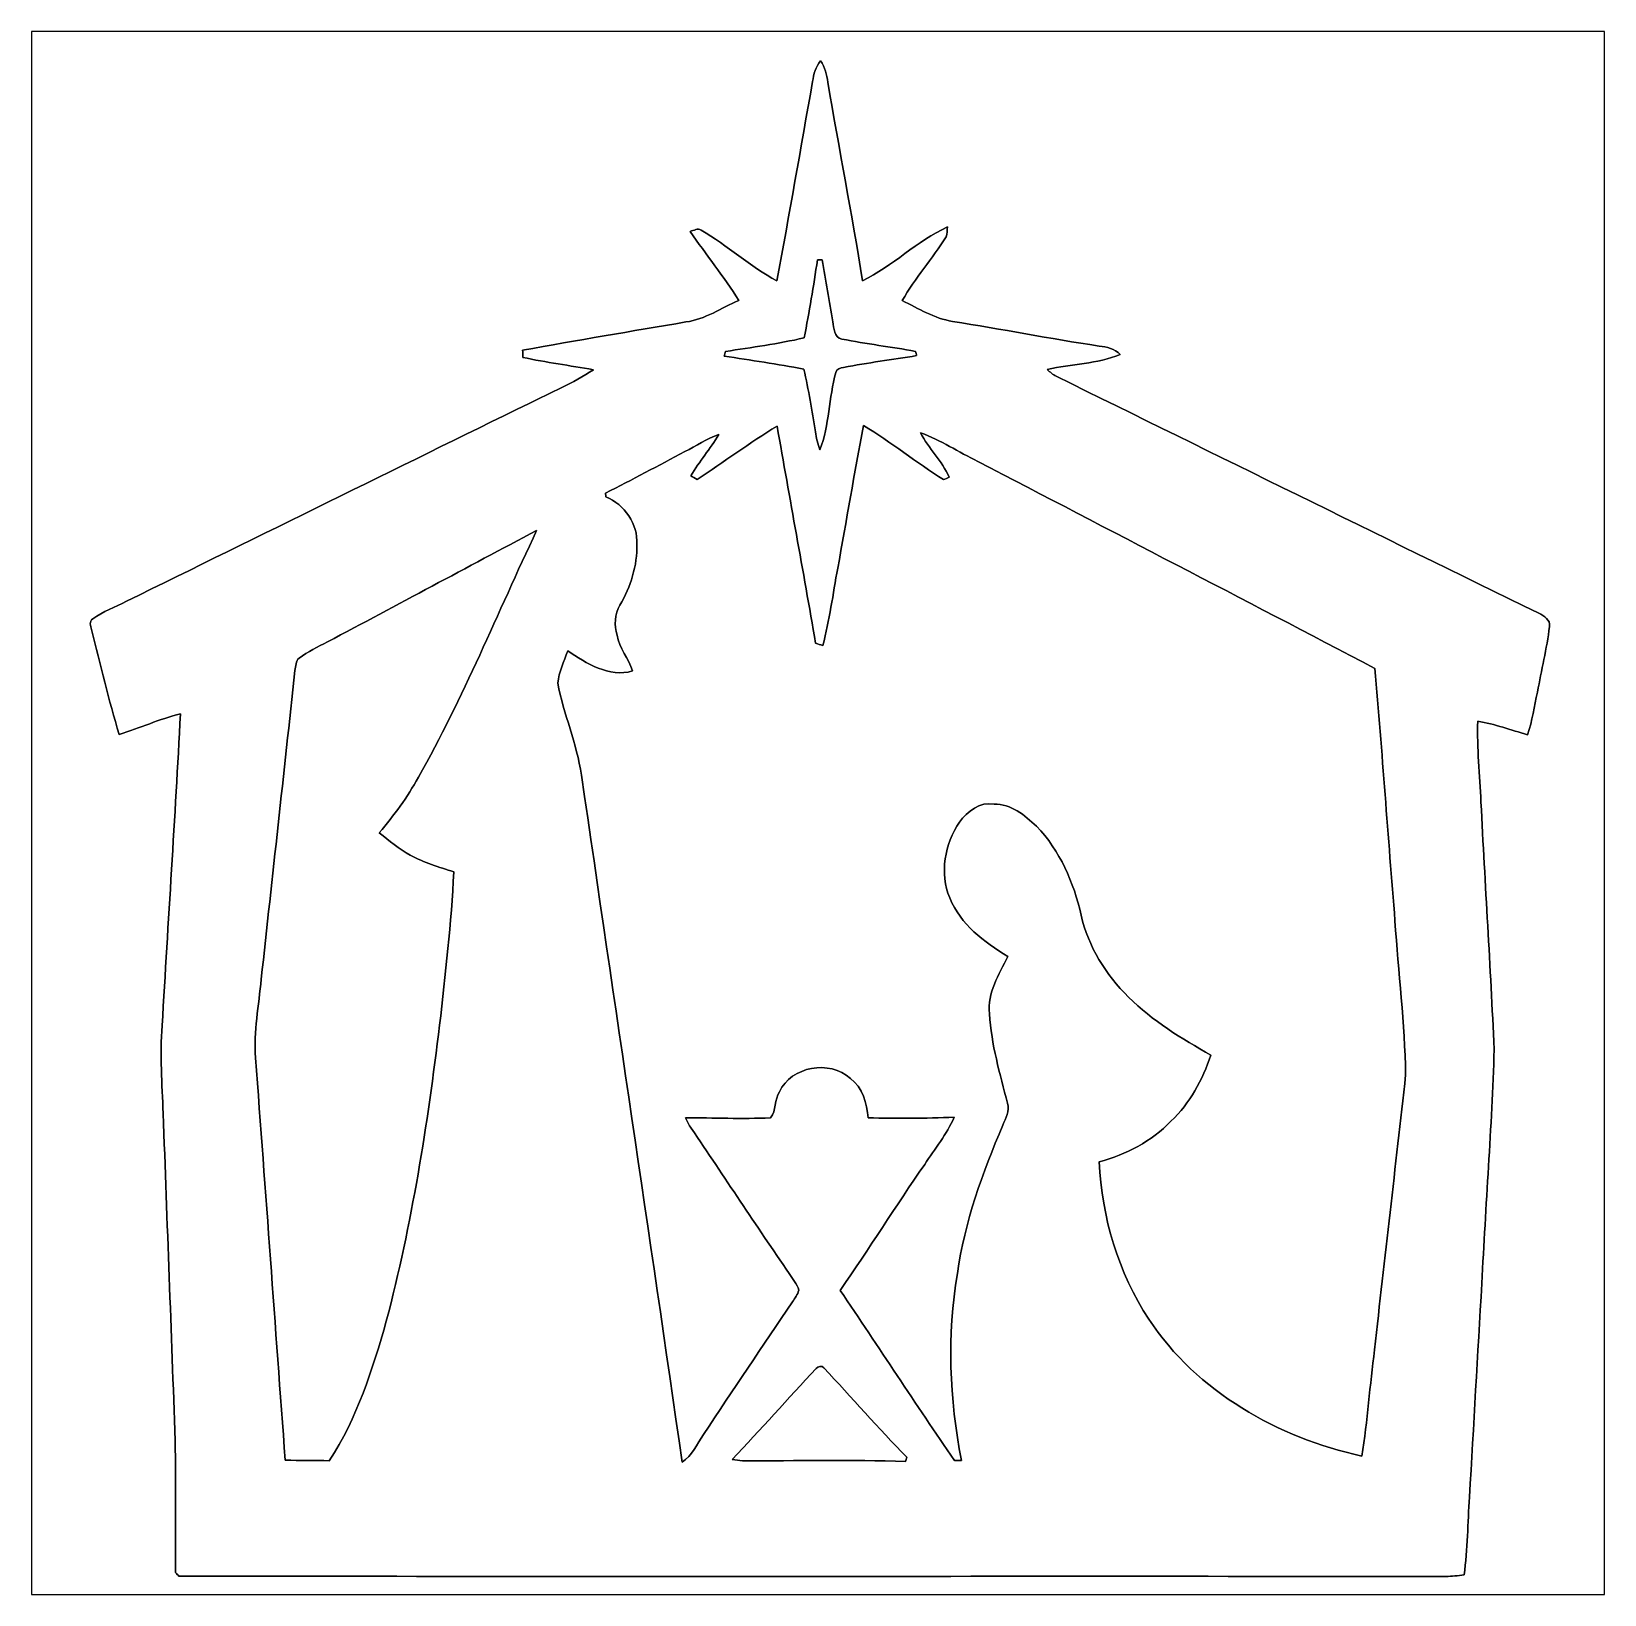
# Model space of a CAD drawing. Header units: centimetres. Extents: x -16.8 to 16.8, y -16.7 to 16.7.
import ezdxf

# ---------------------------------------------------------------- set-up
doc = ezdxf.new("R2010")
doc.units = ezdxf.units.CM
doc.header["$MEASUREMENT"] = 0
doc.layers.add('Layer 1', color=7, linetype='Continuous')

msp = doc.modelspace()

# ---------------------------------------------------------------- linework, layer by layer
at = {"layer": 'Layer 1', "color": 7}
for points, knots in [([(-16.77458, 16.66875), (-16.77458, 16.66875), (16.77458, 16.66875), (16.77458, 16.66875), (16.77458, 16.66875), (16.77458, 16.66875), (16.77458, -16.66875), (16.77458, -16.66875), (16.77458, -16.66875), (16.77458, -16.66875), (-16.77458, -16.66875), (-16.77458, -16.66875), (-16.77458, -16.66875), (-16.77458, -16.66875), (-16.77458, 16.66875), (-16.77458, 16.66875), (-16.77458, 16.66875), (-16.77458, 16.66875), (-16.77458, 16.66875), (-16.77458, 16.66875)], [0, 0, 0, 0, 0.16666667, 0.16666667, 0.16666667, 0.16666667, 0.33333333, 0.33333333, 0.33333333, 0.33333333, 0.5, 0.5, 0.5, 0.5, 0.66666667, 0.66666667, 0.66666667, 0.66666667, 1, 1, 1, 1]), ([(-0.11501, 15.59807), (-0.3683, 14.18272), (-0.61278, 12.76526), (-0.87489, 11.35098), (-0.87489, 11.35098), (-1.44992, 11.65154), (-1.93111, 12.10557), (-2.49026, 12.43295), (-2.49026, 12.43295), (-2.56611, 12.4774), (-2.64901, 12.42413), (-2.72344, 12.40508), (-2.72344, 12.40508), (-2.39113, 11.9066), (-2.00731, 11.44235), (-1.69016, 10.93399), (-1.69016, 10.93399), (-2.06234, 10.77278), (-2.40453, 10.52689), (-2.81587, 10.47327), (-2.81587, 10.47327), (-3.97757, 10.27536), (-5.13962, 10.07921), (-6.2992, 9.87143), (-6.2992, 9.87143), (-6.29814, 9.82027), (-6.29673, 9.76877), (-6.29532, 9.71691), (-6.29532, 9.71691), (-5.79684, 9.61178), (-5.29202, 9.54123), (-4.79037, 9.45444), (-4.79037, 9.45444), (-5.2197, 9.16517), (-5.69948, 8.96408), (-6.16268, 8.73725), (-6.16268, 8.73725), (-9.02406, 7.32896), (-11.88755, 5.92455), (-14.74788, 4.5145), (-14.74788, 4.5145), (-14.992, 4.39843), (-15.24529, 4.29648), (-15.4686, 4.14302), (-15.4686, 4.14302), (-15.54833, 4.08869), (-15.51411, 3.98674), (-15.49682, 3.91019), (-15.49682, 3.91019), (-15.29186, 3.16583), (-15.13099, 2.40912), (-14.90204, 1.67076), (-14.90204, 1.67076), (-14.46742, 1.82104), (-14.04091, 1.99602), (-13.59747, 2.11843), (-13.59747, 2.11843), (-13.71071, -0.09948), (-13.85852, -2.31599), (-13.98799, -4.53319), (-13.98799, -4.53319), (-14.0402, -5.15726), (-13.98764, -5.78309), (-13.96471, -6.4075), (-13.96471, -6.4075), (-13.88039, -8.73407), (-13.79291, -11.06064), (-13.70894, -13.38756), (-13.70894, -13.38756), (-13.69695, -14.32525), (-13.71388, -15.26328), (-13.70048, -16.20132), (-13.70048, -16.20132), (-13.67649, -16.22637), (-13.6525, -16.25141), (-13.62851, -16.27717), (-13.62851, -16.27717), (-4.62245, -16.28634), (4.38326, -16.27611), (13.38897, -16.28246), (13.38897, -16.28246), (13.51915, -16.2814), (13.64862, -16.27011), (13.77738, -16.2493), (13.77738, -16.2493), (13.85782, -15.69932), (13.85746, -15.14193), (13.89345, -14.58842), (13.89345, -14.58842), (13.98482, -13.07112), (14.0656, -11.55382), (14.15768, -10.03688), (14.15768, -10.03688), (14.2367, -8.37142), (14.37217, -6.70842), (14.42085, -5.0419), (14.42085, -5.0419), (14.34042, -3.2826), (14.22788, -1.52506), (14.13898, 0.23389), (14.13898, 0.23389), (14.1164, 0.80927), (14.04937, 1.38359), (14.07054, 1.96003), (14.07054, 1.96003), (14.43214, 1.89689), (14.77857, 1.77024), (15.13064, 1.66864), (15.13064, 1.66864), (15.23824, 1.96215), (15.27316, 2.27542), (15.34266, 2.57916), (15.34266, 2.57916), (15.43156, 3.04377), (15.54162, 3.50555), (15.60195, 3.9751), (15.60195, 3.9751), (15.62629, 4.12221), (15.48024, 4.2037), (15.37088, 4.2612), (15.37088, 4.2612), (11.93659, 5.93901), (8.509, 7.63164), (5.07718, 9.31474), (5.07718, 9.31474), (5.00803, 9.35284), (4.94771, 9.4047), (4.88915, 9.45656), (4.88915, 9.45656), (5.4042, 9.58321), (5.95312, 9.5758), (6.44772, 9.78041), (6.44772, 9.78041), (6.32284, 9.89154), (6.16303, 9.9501), (5.99616, 9.95821), (5.99616, 9.95821), (4.95124, 10.12014), (3.91266, 10.31734), (2.86914, 10.48561), (2.86914, 10.48561), (2.48073, 10.54947), (2.14136, 10.75443), (1.79705, 10.93011), (1.79705, 10.93011), (2.06939, 11.40954), (2.44193, 11.82123), (2.7305, 12.29007), (2.7305, 12.29007), (2.76331, 12.35428), (2.75131, 12.43083), (2.75872, 12.50033), (2.75872, 12.50033), (2.10855, 12.19694), (1.59385, 11.6653), (0.95109, 11.35098), (0.95109, 11.35098), (0.72143, 12.76597), (0.44909, 14.17391), (0.2092, 15.58713), (0.2092, 15.58713), (0.18874, 15.74835), (0.14676, 15.90816), (0.05539, 16.04398), (0.05539, 16.04398), (-0.04092, 15.91381), (-0.09701, 15.75929), (-0.11501, 15.59807)], [0, 0, 0, 0, 0.02325581, 0.02325581, 0.02325581, 0.02325581, 0.04651163, 0.04651163, 0.04651163, 0.04651163, 0.06976744, 0.06976744, 0.06976744, 0.06976744, 0.09302326, 0.09302326, 0.09302326, 0.09302326, 0.11627907, 0.11627907, 0.11627907, 0.11627907, 0.13953488, 0.13953488, 0.13953488, 0.13953488, 0.1627907, 0.1627907, 0.1627907, 0.1627907, 0.18604651, 0.18604651, 0.18604651, 0.18604651, 0.20930233, 0.20930233, 0.20930233, 0.20930233, 0.23255814, 0.23255814, 0.23255814, 0.23255814, 0.25581395, 0.25581395, 0.25581395, 0.25581395, 0.27906977, 0.27906977, 0.27906977, 0.27906977, 0.30232558, 0.30232558, 0.30232558, 0.30232558, 0.3255814, 0.3255814, 0.3255814, 0.3255814, 0.34883721, 0.34883721, 0.34883721, 0.34883721, 0.37209302, 0.37209302, 0.37209302, 0.37209302, 0.39534884, 0.39534884, 0.39534884, 0.39534884, 0.41860465, 0.41860465, 0.41860465, 0.41860465, 0.44186047, 0.44186047, 0.44186047, 0.44186047, 0.46511628, 0.46511628, 0.46511628, 0.46511628, 0.48837209, 0.48837209, 0.48837209, 0.48837209, 0.51162791, 0.51162791, 0.51162791, 0.51162791, 0.53488372, 0.53488372, 0.53488372, 0.53488372, 0.55813953, 0.55813953, 0.55813953, 0.55813953, 0.58139535, 0.58139535, 0.58139535, 0.58139535, 0.60465116, 0.60465116, 0.60465116, 0.60465116, 0.62790698, 0.62790698, 0.62790698, 0.62790698, 0.65116279, 0.65116279, 0.65116279, 0.65116279, 0.6744186, 0.6744186, 0.6744186, 0.6744186, 0.69767442, 0.69767442, 0.69767442, 0.69767442, 0.72093023, 0.72093023, 0.72093023, 0.72093023, 0.74418605, 0.74418605, 0.74418605, 0.74418605, 0.76744186, 0.76744186, 0.76744186, 0.76744186, 0.79069767, 0.79069767, 0.79069767, 0.79069767, 0.81395349, 0.81395349, 0.81395349, 0.81395349, 0.8372093, 0.8372093, 0.8372093, 0.8372093, 0.86046512, 0.86046512, 0.86046512, 0.86046512, 0.88372093, 0.88372093, 0.88372093, 0.88372093, 0.90697674, 0.90697674, 0.90697674, 0.90697674, 0.93023256, 0.93023256, 0.93023256, 0.93023256, 0.95348837, 0.95348837, 0.95348837, 0.95348837, 1, 1, 1, 1]), ([(-0.01341, 11.79865), (0.01199, 11.79865), (0.06244, 11.79901), (0.08784, 11.79936), (0.08784, 11.79936), (0.16051, 11.35839), (0.24165, 10.91882), (0.31327, 10.47785), (0.31327, 10.47785), (0.34608, 10.35438), (0.33972, 10.1346), (0.50976, 10.10779), (0.50976, 10.10779), (1.02976, 10.00266), (1.55822, 9.94304), (2.07998, 9.84462), (2.07998, 9.84462), (2.08562, 9.82204), (2.09691, 9.77688), (2.10291, 9.75431), (2.10291, 9.75431), (1.58327, 9.67281), (1.06257, 9.60049), (0.54575, 9.50419), (0.54575, 9.50419), (0.48013, 9.49113), (0.39758, 9.47244), (0.381, 9.39588), (0.381, 9.39588), (0.23142, 8.85507), (0.24448, 8.2744), (0.04233, 7.747), (0.04233, 7.747), (-0.00811, 7.87012), (-0.03704, 8.001), (-0.05362, 8.13259), (-0.05362, 8.13259), (-0.12312, 8.57956), (-0.20249, 9.02547), (-0.30021, 9.46714), (-0.30021, 9.46714), (-0.86501, 9.57262), (-1.43263, 9.65694), (-1.9999, 9.74549), (-1.9999, 9.74549), (-1.99355, 9.77018), (-1.98049, 9.81957), (-1.97414, 9.84426), (-1.97414, 9.84426), (-1.41323, 9.9314), (-0.84949, 10.00654), (-0.29563, 10.13319), (-0.29563, 10.13319), (-0.18591, 10.68564), (-0.09031, 11.24056), (-0.01341, 11.79865)], [0, 0, 0, 0, 0.06666667, 0.06666667, 0.06666667, 0.06666667, 0.13333333, 0.13333333, 0.13333333, 0.13333333, 0.2, 0.2, 0.2, 0.2, 0.26666667, 0.26666667, 0.26666667, 0.26666667, 0.33333333, 0.33333333, 0.33333333, 0.33333333, 0.4, 0.4, 0.4, 0.4, 0.46666667, 0.46666667, 0.46666667, 0.46666667, 0.53333333, 0.53333333, 0.53333333, 0.53333333, 0.6, 0.6, 0.6, 0.6, 0.66666667, 0.66666667, 0.66666667, 0.66666667, 0.73333333, 0.73333333, 0.73333333, 0.73333333, 0.8, 0.8, 0.8, 0.8, 0.86666667, 0.86666667, 0.86666667, 0.86666667, 1, 1, 1, 1]), ([(-2.58022, 7.10953), (-2.00801, 7.487), (-1.45733, 7.89658), (-0.87171, 8.25359), (-0.87171, 8.25359), (-0.60113, 6.70913), (-0.31856, 5.16643), (-0.05009, 3.62162), (-0.05009, 3.62162), (0.00035, 3.60539), (0.0508, 3.58881), (0.1016, 3.57223), (0.1016, 3.57223), (0.2473, 4.11268), (0.31785, 4.66937), (0.42051, 5.21864), (0.42051, 5.21864), (0.60854, 6.23253), (0.77364, 7.25029), (0.9712, 8.26241), (0.9712, 8.26241), (1.56139, 7.91034), (2.0955, 7.47395), (2.67899, 7.11165), (2.67899, 7.11165), (2.70827, 7.12399), (2.76648, 7.14939), (2.79576, 7.16174), (2.79576, 7.16174), (2.65218, 7.5124), (2.35691, 7.77169), (2.18828, 8.10824), (2.18828, 8.10824), (2.61761, 7.95408), (2.99932, 7.69585), (3.4096, 7.499), (3.4096, 7.499), (6.23111, 6.02721), (9.05581, 4.56106), (11.87521, 3.08504), (11.87521, 3.08504), (12.03325, 1.29152), (12.15778, -0.50483), (12.30559, -2.29941), (12.30559, -2.29941), (12.37544, -3.39549), (12.51479, -4.48839), (12.53243, -5.58659), (12.53243, -5.58659), (12.31724, -7.54098), (12.08334, -9.49325), (11.86991, -11.44764), (11.86991, -11.44764), (11.77008, -12.20223), (11.71928, -12.96352), (11.59757, -13.71494), (11.59757, -13.71494), (9.80687, -13.32124), (8.08249, -12.34863), (7.05485, -10.79712), (7.05485, -10.79712), (6.40644, -9.80123), (6.0512, -8.62436), (5.99793, -7.43973), (5.99793, -7.43973), (6.56943, -7.28592), (7.112, -7.00088), (7.52792, -6.57542), (7.52792, -6.57542), (7.93397, -6.19301), (8.20032, -5.68713), (8.38024, -5.16467), (8.38024, -5.16467), (7.75758, -4.80871), (7.12964, -4.44112), (6.6234, -3.92465), (6.6234, -3.92465), (6.13481, -3.44981), (5.76686, -2.84903), (5.61199, -2.18193), (5.61199, -2.18193), (5.45641, -1.48273), (5.15973, -0.80116), (4.65949, -0.27869), (4.65949, -0.27869), (4.40902, -0.05009), (4.11656, 0.19756), (3.75567, 0.18979), (3.75567, 0.18979), (3.45158, 0.24694), (3.18805, 0.03104), (3.0159, -0.19403), (3.0159, -0.19403), (2.70581, -0.65828), (2.58586, -1.28693), (2.80987, -1.81187), (2.80987, -1.81187), (3.03918, -2.37843), (3.54612, -2.7499), (4.04742, -3.05999), (4.04742, -3.05999), (3.86292, -3.44699), (3.60468, -3.83505), (3.6576, -4.28449), (3.6576, -4.28449), (3.6957, -4.9343), (3.88126, -5.56436), (4.04072, -6.19196), (4.04072, -6.19196), (4.09187, -6.35459), (4.00015, -6.51016), (3.94441, -6.65762), (3.94441, -6.65762), (3.50097, -7.66904), (3.13337, -8.72349), (2.97251, -9.81957), (2.97251, -9.81957), (2.75096, -11.14072), (2.80282, -12.49786), (3.05788, -13.81054), (3.05788, -13.81054), (3.00884, -13.80984), (2.95981, -13.80984), (2.91147, -13.81019), (2.91147, -13.81019), (2.08456, -12.60934), (1.29293, -11.38449), (0.47061, -10.18081), (0.47061, -10.18081), (1.08867, -9.29711), (1.65876, -8.38129), (2.27612, -7.49723), (2.27612, -7.49723), (2.48356, -7.16068), (2.75237, -6.85694), (2.90301, -6.48794), (2.90301, -6.48794), (2.29235, -6.51475), (1.68099, -6.51651), (1.07033, -6.50099), (1.07033, -6.50099), (1.04669, -6.19266), (0.94933, -5.85258), (0.68968, -5.66067), (0.68968, -5.66067), (0.2473, -5.26097), (-0.56586, -5.39785), (-0.82409, -5.94748), (-0.82409, -5.94748), (-0.93063, -6.11576), (-0.88794, -6.34294), (-1.01212, -6.49958), (-1.01212, -6.49958), (-1.61749, -6.5338), (-2.22356, -6.49499), (-2.82928, -6.5024), (-2.82928, -6.5024), (-2.79083, -6.57825), (-2.75061, -6.65409), (-2.70298, -6.72536), (-2.70298, -6.72536), (-2.00272, -7.75476), (-1.32186, -8.79792), (-0.61313, -9.82204), (-0.61313, -9.82204), (-0.54716, -9.93846), (-0.44168, -10.04252), (-0.41169, -10.17764), (-0.41169, -10.17764), (-0.42651, -10.27254), (-0.49883, -10.34521), (-0.54257, -10.42705), (-0.54257, -10.42705), (-1.18181, -11.36579), (-1.81786, -12.30736), (-2.43875, -13.25845), (-2.43875, -13.25845), (-2.58163, -13.46059), (-2.68923, -13.70118), (-2.89666, -13.84759), (-2.89666, -13.84759), (-3.6008, -8.9602), (-4.33388, -4.0767), (-5.04472, 0.80998), (-5.04472, 0.80998), (-5.14597, 1.4799), (-5.42184, 2.10785), (-5.55061, 2.77142), (-5.55061, 2.77142), (-5.52556, 3.01025), (-5.41584, 3.23356), (-5.33753, 3.45969), (-5.33753, 3.45969), (-4.93642, 3.18876), (-4.46405, 2.88713), (-3.95499, 3.0286), (-3.95499, 3.0286), (-4.04072, 3.29424), (-4.2358, 3.51261), (-4.28378, 3.79236), (-4.28378, 3.79236), (-4.34763, 4.00156), (-4.33917, 4.24215), (-4.22381, 4.43159), (-4.22381, 4.43159), (-3.99803, 4.826), (-3.84951, 5.27403), (-3.86362, 5.73299), (-3.86362, 5.73299), (-3.83646, 6.16373), (-4.12785, 6.58072), (-4.52226, 6.74052), (-4.52226, 6.74052), (-4.52543, 6.76099), (-4.53108, 6.80156), (-4.5339, 6.82166), (-4.5339, 6.82166), (-3.96452, 7.10741), (-3.4036, 7.4108), (-2.83986, 7.70819), (-2.83986, 7.70819), (-2.59891, 7.83026), (-2.37455, 7.99006), (-2.1149, 8.07261), (-2.1149, 8.07261), (-2.29835, 7.76922), (-2.52836, 7.49688), (-2.71321, 7.1942), (-2.71321, 7.1942), (-2.66912, 7.16633), (-2.62467, 7.13811), (-2.58022, 7.10953)], [0, 0, 0, 0, 0.01694915, 0.01694915, 0.01694915, 0.01694915, 0.03389831, 0.03389831, 0.03389831, 0.03389831, 0.05084746, 0.05084746, 0.05084746, 0.05084746, 0.06779661, 0.06779661, 0.06779661, 0.06779661, 0.08474576, 0.08474576, 0.08474576, 0.08474576, 0.10169492, 0.10169492, 0.10169492, 0.10169492, 0.11864407, 0.11864407, 0.11864407, 0.11864407, 0.13559322, 0.13559322, 0.13559322, 0.13559322, 0.15254237, 0.15254237, 0.15254237, 0.15254237, 0.16949153, 0.16949153, 0.16949153, 0.16949153, 0.18644068, 0.18644068, 0.18644068, 0.18644068, 0.20338983, 0.20338983, 0.20338983, 0.20338983, 0.22033898, 0.22033898, 0.22033898, 0.22033898, 0.23728814, 0.23728814, 0.23728814, 0.23728814, 0.25423729, 0.25423729, 0.25423729, 0.25423729, 0.27118644, 0.27118644, 0.27118644, 0.27118644, 0.28813559, 0.28813559, 0.28813559, 0.28813559, 0.30508475, 0.30508475, 0.30508475, 0.30508475, 0.3220339, 0.3220339, 0.3220339, 0.3220339, 0.33898305, 0.33898305, 0.33898305, 0.33898305, 0.3559322, 0.3559322, 0.3559322, 0.3559322, 0.37288136, 0.37288136, 0.37288136, 0.37288136, 0.38983051, 0.38983051, 0.38983051, 0.38983051, 0.40677966, 0.40677966, 0.40677966, 0.40677966, 0.42372881, 0.42372881, 0.42372881, 0.42372881, 0.44067797, 0.44067797, 0.44067797, 0.44067797, 0.45762712, 0.45762712, 0.45762712, 0.45762712, 0.47457627, 0.47457627, 0.47457627, 0.47457627, 0.49152542, 0.49152542, 0.49152542, 0.49152542, 0.50847458, 0.50847458, 0.50847458, 0.50847458, 0.52542373, 0.52542373, 0.52542373, 0.52542373, 0.54237288, 0.54237288, 0.54237288, 0.54237288, 0.55932203, 0.55932203, 0.55932203, 0.55932203, 0.57627119, 0.57627119, 0.57627119, 0.57627119, 0.59322034, 0.59322034, 0.59322034, 0.59322034, 0.61016949, 0.61016949, 0.61016949, 0.61016949, 0.62711864, 0.62711864, 0.62711864, 0.62711864, 0.6440678, 0.6440678, 0.6440678, 0.6440678, 0.66101695, 0.66101695, 0.66101695, 0.66101695, 0.6779661, 0.6779661, 0.6779661, 0.6779661, 0.69491525, 0.69491525, 0.69491525, 0.69491525, 0.71186441, 0.71186441, 0.71186441, 0.71186441, 0.72881356, 0.72881356, 0.72881356, 0.72881356, 0.74576271, 0.74576271, 0.74576271, 0.74576271, 0.76271186, 0.76271186, 0.76271186, 0.76271186, 0.77966102, 0.77966102, 0.77966102, 0.77966102, 0.79661017, 0.79661017, 0.79661017, 0.79661017, 0.81355932, 0.81355932, 0.81355932, 0.81355932, 0.83050847, 0.83050847, 0.83050847, 0.83050847, 0.84745763, 0.84745763, 0.84745763, 0.84745763, 0.86440678, 0.86440678, 0.86440678, 0.86440678, 0.88135593, 0.88135593, 0.88135593, 0.88135593, 0.89830508, 0.89830508, 0.89830508, 0.89830508, 0.91525424, 0.91525424, 0.91525424, 0.91525424, 0.93220339, 0.93220339, 0.93220339, 0.93220339, 0.94915254, 0.94915254, 0.94915254, 0.94915254, 0.96610169, 0.96610169, 0.96610169, 0.96610169, 1, 1, 1, 1]), ([(-10.45951, 3.6509), (-8.97008, 4.43653), (-7.49053, 5.24087), (-6.0004, 6.02403), (-6.0004, 6.02403), (-6.83189, 4.26649), (-7.56532, 2.4578), (-8.52276, 0.76165), (-8.52276, 0.76165), (-8.75665, 0.33726), (-9.04275, -0.05362), (-9.35637, -0.42157), (-9.35637, -0.42157), (-9.14153, -0.58702), (-8.93692, -0.77082), (-8.69527, -0.89817), (-8.69527, -0.89817), (-8.40493, -1.06116), (-8.0839, -1.15464), (-7.76781, -1.25271), (-7.76781, -1.25271), (-7.8165, -2.34809), (-7.95161, -3.43817), (-8.06909, -4.5279), (-8.06909, -4.5279), (-8.32908, -6.64916), (-8.66069, -8.76688), (-9.20644, -10.83522), (-9.20644, -10.83522), (-9.49854, -11.86674), (-9.82945, -12.9092), (-10.42211, -13.81372), (-10.42211, -13.81372), (-10.73538, -13.81196), (-11.049, -13.80913), (-11.36227, -13.80172), (-11.36227, -13.80172), (-11.57746, -10.94281), (-11.77784, -8.08284), (-11.99621, -5.22393), (-11.99621, -5.22393), (-12.03607, -4.65984), (-11.92742, -4.10281), (-11.87379, -3.54365), (-11.87379, -3.54365), (-11.63532, -1.34832), (-11.39119, 0.84631), (-11.15483, 3.0413), (-11.15483, 3.0413), (-11.13437, 3.13161), (-11.14319, 3.24062), (-11.06699, 3.30447), (-11.06699, 3.30447), (-10.88002, 3.44523), (-10.66553, 3.54189), (-10.45951, 3.6509)], [0, 0, 0, 0, 0.06666667, 0.06666667, 0.06666667, 0.06666667, 0.13333333, 0.13333333, 0.13333333, 0.13333333, 0.2, 0.2, 0.2, 0.2, 0.26666667, 0.26666667, 0.26666667, 0.26666667, 0.33333333, 0.33333333, 0.33333333, 0.33333333, 0.4, 0.4, 0.4, 0.4, 0.46666667, 0.46666667, 0.46666667, 0.46666667, 0.53333333, 0.53333333, 0.53333333, 0.53333333, 0.6, 0.6, 0.6, 0.6, 0.66666667, 0.66666667, 0.66666667, 0.66666667, 0.73333333, 0.73333333, 0.73333333, 0.73333333, 0.8, 0.8, 0.8, 0.8, 0.86666667, 0.86666667, 0.86666667, 0.86666667, 1, 1, 1, 1]), ([(-0.03845, -11.8491), (0, -11.80218), (0.0829, -11.77502), (0.12453, -11.83322), (0.12453, -11.83322), (0.71508, -12.46822), (1.28623, -13.12263), (1.89618, -13.73964), (1.89618, -13.73964), (1.88877, -13.76292), (1.87396, -13.80949), (1.86655, -13.83277), (1.86655, -13.83277), (0.70908, -13.78691), (-0.44979, -13.82219), (-1.60761, -13.81407), (-1.60761, -13.81407), (-1.6831, -13.81337), (-1.75789, -13.80278), (-1.83127, -13.78691), (-1.83127, -13.78691), (-1.2252, -13.14909), (-0.64064, -12.4908), (-0.03845, -11.8491)], [0, 0, 0, 0, 0.14285714, 0.14285714, 0.14285714, 0.14285714, 0.28571429, 0.28571429, 0.28571429, 0.28571429, 0.42857143, 0.42857143, 0.42857143, 0.42857143, 0.57142857, 0.57142857, 0.57142857, 0.57142857, 0.71428571, 0.71428571, 0.71428571, 0.71428571, 1, 1, 1, 1])]:
    msp.add_open_spline(points, degree=3, knots=knots, dxfattribs=at)
at = {"layer": 'Layer 1', "color": 250}
for points, knots in [([(-0.11501, 15.59807), (-0.09701, 15.75929), (-0.04092, 15.91381), (0.05539, 16.04398), (0.05539, 16.04398), (0.14676, 15.90816), (0.18874, 15.74835), (0.2092, 15.58713), (0.2092, 15.58713), (0.44909, 14.17391), (0.72143, 12.76597), (0.95109, 11.35098), (0.95109, 11.35098), (1.59385, 11.6653), (2.10855, 12.19694), (2.75872, 12.50033), (2.75872, 12.50033), (2.75131, 12.43083), (2.76331, 12.35428), (2.7305, 12.29007), (2.7305, 12.29007), (2.44193, 11.82123), (2.06939, 11.40954), (1.79705, 10.93011), (1.79705, 10.93011), (2.14136, 10.75443), (2.48073, 10.54947), (2.86914, 10.48561), (2.86914, 10.48561), (3.91266, 10.31734), (4.95124, 10.12014), (5.99616, 9.95821), (5.99616, 9.95821), (6.16303, 9.9501), (6.32284, 9.89154), (6.44772, 9.78041), (6.44772, 9.78041), (5.95312, 9.5758), (5.4042, 9.58321), (4.88915, 9.45656), (4.88915, 9.45656), (4.94771, 9.4047), (5.00803, 9.35284), (5.07718, 9.31474), (5.07718, 9.31474), (8.509, 7.63164), (11.93659, 5.93901), (15.37088, 4.2612), (15.37088, 4.2612), (15.48024, 4.2037), (15.62629, 4.12221), (15.60195, 3.9751), (15.60195, 3.9751), (15.54162, 3.50555), (15.43156, 3.04377), (15.34266, 2.57916), (15.34266, 2.57916), (15.27316, 2.27542), (15.23824, 1.96215), (15.13064, 1.66864), (15.13064, 1.66864), (14.77857, 1.77024), (14.43214, 1.89689), (14.07054, 1.96003), (14.07054, 1.96003), (14.04937, 1.38359), (14.1164, 0.80927), (14.13898, 0.23389), (14.13898, 0.23389), (14.22788, -1.52506), (14.34042, -3.2826), (14.42085, -5.0419), (14.42085, -5.0419), (14.37217, -6.70842), (14.2367, -8.37142), (14.15768, -10.03688), (14.15768, -10.03688), (14.0656, -11.55382), (13.98482, -13.07112), (13.89345, -14.58842), (13.89345, -14.58842), (13.85746, -15.14193), (13.85782, -15.69932), (13.77738, -16.2493), (13.77738, -16.2493), (13.64862, -16.27011), (13.51915, -16.2814), (13.38897, -16.28246), (13.38897, -16.28246), (4.38326, -16.27611), (-4.62245, -16.28634), (-13.62851, -16.27717), (-13.62851, -16.27717), (-13.6525, -16.25141), (-13.67649, -16.22637), (-13.70048, -16.20132), (-13.70048, -16.20132), (-13.71388, -15.26328), (-13.69695, -14.32525), (-13.70894, -13.38756), (-13.70894, -13.38756), (-13.79291, -11.06064), (-13.88039, -8.73407), (-13.96471, -6.4075), (-13.96471, -6.4075), (-13.98764, -5.78309), (-14.0402, -5.15726), (-13.98799, -4.53319), (-13.98799, -4.53319), (-13.85852, -2.31599), (-13.71071, -0.09948), (-13.59747, 2.11843), (-13.59747, 2.11843), (-14.04091, 1.99602), (-14.46742, 1.82104), (-14.90204, 1.67076), (-14.90204, 1.67076), (-15.13099, 2.40912), (-15.29186, 3.16583), (-15.49682, 3.91019), (-15.49682, 3.91019), (-15.51411, 3.98674), (-15.54833, 4.08869), (-15.4686, 4.14302), (-15.4686, 4.14302), (-15.24529, 4.29648), (-14.992, 4.39843), (-14.74788, 4.5145), (-14.74788, 4.5145), (-11.88755, 5.92455), (-9.02406, 7.32896), (-6.16268, 8.73725), (-6.16268, 8.73725), (-5.69948, 8.96408), (-5.2197, 9.16517), (-4.79037, 9.45444), (-4.79037, 9.45444), (-5.29202, 9.54123), (-5.79684, 9.61178), (-6.29532, 9.71691), (-6.29532, 9.71691), (-6.29673, 9.76877), (-6.29814, 9.82027), (-6.2992, 9.87143), (-6.2992, 9.87143), (-5.13962, 10.07921), (-3.97757, 10.27536), (-2.81587, 10.47327), (-2.81587, 10.47327), (-2.40453, 10.52689), (-2.06234, 10.77278), (-1.69016, 10.93399), (-1.69016, 10.93399), (-2.00731, 11.44235), (-2.39113, 11.9066), (-2.72344, 12.40508), (-2.72344, 12.40508), (-2.64901, 12.42413), (-2.56611, 12.4774), (-2.49026, 12.43295), (-2.49026, 12.43295), (-1.93111, 12.10557), (-1.44992, 11.65154), (-0.87489, 11.35098), (-0.87489, 11.35098), (-0.61278, 12.76526), (-0.3683, 14.18272), (-0.11501, 15.59807), (-0.11501, 15.59807), (-0.11501, 15.59807), (-0.11501, 15.59807), (-0.11501, 15.59807)], [0, 0, 0, 0, 0.02272727, 0.02272727, 0.02272727, 0.02272727, 0.04545455, 0.04545455, 0.04545455, 0.04545455, 0.06818182, 0.06818182, 0.06818182, 0.06818182, 0.09090909, 0.09090909, 0.09090909, 0.09090909, 0.11363636, 0.11363636, 0.11363636, 0.11363636, 0.13636364, 0.13636364, 0.13636364, 0.13636364, 0.15909091, 0.15909091, 0.15909091, 0.15909091, 0.18181818, 0.18181818, 0.18181818, 0.18181818, 0.20454545, 0.20454545, 0.20454545, 0.20454545, 0.22727273, 0.22727273, 0.22727273, 0.22727273, 0.25, 0.25, 0.25, 0.25, 0.27272727, 0.27272727, 0.27272727, 0.27272727, 0.29545455, 0.29545455, 0.29545455, 0.29545455, 0.31818182, 0.31818182, 0.31818182, 0.31818182, 0.34090909, 0.34090909, 0.34090909, 0.34090909, 0.36363636, 0.36363636, 0.36363636, 0.36363636, 0.38636364, 0.38636364, 0.38636364, 0.38636364, 0.40909091, 0.40909091, 0.40909091, 0.40909091, 0.43181818, 0.43181818, 0.43181818, 0.43181818, 0.45454545, 0.45454545, 0.45454545, 0.45454545, 0.47727273, 0.47727273, 0.47727273, 0.47727273, 0.5, 0.5, 0.5, 0.5, 0.52272727, 0.52272727, 0.52272727, 0.52272727, 0.54545455, 0.54545455, 0.54545455, 0.54545455, 0.56818182, 0.56818182, 0.56818182, 0.56818182, 0.59090909, 0.59090909, 0.59090909, 0.59090909, 0.61363636, 0.61363636, 0.61363636, 0.61363636, 0.63636364, 0.63636364, 0.63636364, 0.63636364, 0.65909091, 0.65909091, 0.65909091, 0.65909091, 0.68181818, 0.68181818, 0.68181818, 0.68181818, 0.70454545, 0.70454545, 0.70454545, 0.70454545, 0.72727273, 0.72727273, 0.72727273, 0.72727273, 0.75, 0.75, 0.75, 0.75, 0.77272727, 0.77272727, 0.77272727, 0.77272727, 0.79545455, 0.79545455, 0.79545455, 0.79545455, 0.81818182, 0.81818182, 0.81818182, 0.81818182, 0.84090909, 0.84090909, 0.84090909, 0.84090909, 0.86363636, 0.86363636, 0.86363636, 0.86363636, 0.88636364, 0.88636364, 0.88636364, 0.88636364, 0.90909091, 0.90909091, 0.90909091, 0.90909091, 0.93181818, 0.93181818, 0.93181818, 0.93181818, 0.95454545, 0.95454545, 0.95454545, 0.95454545, 1, 1, 1, 1]), ([(-0.01341, 11.79865), (-0.09031, 11.24056), (-0.18591, 10.68564), (-0.29563, 10.13319), (-0.29563, 10.13319), (-0.84949, 10.00654), (-1.41323, 9.9314), (-1.97414, 9.84426), (-1.97414, 9.84426), (-1.98049, 9.81957), (-1.99355, 9.77018), (-1.9999, 9.74549), (-1.9999, 9.74549), (-1.43263, 9.65694), (-0.86501, 9.57262), (-0.30021, 9.46714), (-0.30021, 9.46714), (-0.20249, 9.02547), (-0.12312, 8.57956), (-0.05362, 8.13259), (-0.05362, 8.13259), (-0.03704, 8.001), (-0.00811, 7.87012), (0.04233, 7.747), (0.04233, 7.747), (0.24448, 8.2744), (0.23142, 8.85507), (0.381, 9.39588), (0.381, 9.39588), (0.39758, 9.47244), (0.48013, 9.49113), (0.54575, 9.50419), (0.54575, 9.50419), (1.06257, 9.60049), (1.58327, 9.67281), (2.10291, 9.75431), (2.10291, 9.75431), (2.09691, 9.77688), (2.08562, 9.82204), (2.07998, 9.84462), (2.07998, 9.84462), (1.55822, 9.94304), (1.02976, 10.00266), (0.50976, 10.10779), (0.50976, 10.10779), (0.33972, 10.1346), (0.34608, 10.35438), (0.31327, 10.47785), (0.31327, 10.47785), (0.24165, 10.91882), (0.16051, 11.35839), (0.08784, 11.79936), (0.08784, 11.79936), (0.06244, 11.79901), (0.01199, 11.79865), (-0.01341, 11.79865), (-0.01341, 11.79865), (-0.01341, 11.79865), (-0.01341, 11.79865), (-0.01341, 11.79865)], [0, 0, 0, 0, 0.0625, 0.0625, 0.0625, 0.0625, 0.125, 0.125, 0.125, 0.125, 0.1875, 0.1875, 0.1875, 0.1875, 0.25, 0.25, 0.25, 0.25, 0.3125, 0.3125, 0.3125, 0.3125, 0.375, 0.375, 0.375, 0.375, 0.4375, 0.4375, 0.4375, 0.4375, 0.5, 0.5, 0.5, 0.5, 0.5625, 0.5625, 0.5625, 0.5625, 0.625, 0.625, 0.625, 0.625, 0.6875, 0.6875, 0.6875, 0.6875, 0.75, 0.75, 0.75, 0.75, 0.8125, 0.8125, 0.8125, 0.8125, 0.875, 0.875, 0.875, 0.875, 1, 1, 1, 1]), ([(-2.58022, 7.10953), (-2.62467, 7.13811), (-2.66912, 7.16633), (-2.71321, 7.1942), (-2.71321, 7.1942), (-2.52836, 7.49688), (-2.29835, 7.76922), (-2.1149, 8.07261), (-2.1149, 8.07261), (-2.37455, 7.99006), (-2.59891, 7.83026), (-2.83986, 7.70819), (-2.83986, 7.70819), (-3.4036, 7.4108), (-3.96452, 7.10741), (-4.5339, 6.82166), (-4.5339, 6.82166), (-4.53108, 6.80156), (-4.52543, 6.76099), (-4.52226, 6.74052), (-4.52226, 6.74052), (-4.12785, 6.58072), (-3.83646, 6.16373), (-3.86362, 5.73299), (-3.86362, 5.73299), (-3.84951, 5.27403), (-3.99803, 4.826), (-4.22381, 4.43159), (-4.22381, 4.43159), (-4.33917, 4.24215), (-4.34763, 4.00156), (-4.28378, 3.79236), (-4.28378, 3.79236), (-4.2358, 3.51261), (-4.04072, 3.29424), (-3.95499, 3.0286), (-3.95499, 3.0286), (-4.46405, 2.88713), (-4.93642, 3.18876), (-5.33753, 3.45969), (-5.33753, 3.45969), (-5.41584, 3.23356), (-5.52556, 3.01025), (-5.55061, 2.77142), (-5.55061, 2.77142), (-5.42184, 2.10785), (-5.14597, 1.4799), (-5.04472, 0.80998), (-5.04472, 0.80998), (-4.33388, -4.0767), (-3.6008, -8.9602), (-2.89666, -13.84759), (-2.89666, -13.84759), (-2.68923, -13.70118), (-2.58163, -13.46059), (-2.43875, -13.25845), (-2.43875, -13.25845), (-1.81786, -12.30736), (-1.18181, -11.36579), (-0.54257, -10.42705), (-0.54257, -10.42705), (-0.49883, -10.34521), (-0.42651, -10.27254), (-0.41169, -10.17764), (-0.41169, -10.17764), (-0.44168, -10.04252), (-0.54716, -9.93846), (-0.61313, -9.82204), (-0.61313, -9.82204), (-1.32186, -8.79792), (-2.00272, -7.75476), (-2.70298, -6.72536), (-2.70298, -6.72536), (-2.75061, -6.65409), (-2.79083, -6.57825), (-2.82928, -6.5024), (-2.82928, -6.5024), (-2.22356, -6.49499), (-1.61749, -6.5338), (-1.01212, -6.49958), (-1.01212, -6.49958), (-0.88794, -6.34294), (-0.93063, -6.11576), (-0.82409, -5.94748), (-0.82409, -5.94748), (-0.56586, -5.39785), (0.2473, -5.26097), (0.68968, -5.66067), (0.68968, -5.66067), (0.94933, -5.85258), (1.04669, -6.19266), (1.07033, -6.50099), (1.07033, -6.50099), (1.68099, -6.51651), (2.29235, -6.51475), (2.90301, -6.48794), (2.90301, -6.48794), (2.75237, -6.85694), (2.48356, -7.16068), (2.27612, -7.49723), (2.27612, -7.49723), (1.65876, -8.38129), (1.08867, -9.29711), (0.47061, -10.18081), (0.47061, -10.18081), (1.29293, -11.38449), (2.08456, -12.60934), (2.91147, -13.81019), (2.91147, -13.81019), (2.95981, -13.80984), (3.00884, -13.80984), (3.05788, -13.81054), (3.05788, -13.81054), (2.80282, -12.49786), (2.75096, -11.14072), (2.97251, -9.81957), (2.97251, -9.81957), (3.13337, -8.72349), (3.50097, -7.66904), (3.94441, -6.65762), (3.94441, -6.65762), (4.00015, -6.51016), (4.09187, -6.35459), (4.04072, -6.19196), (4.04072, -6.19196), (3.88126, -5.56436), (3.6957, -4.9343), (3.6576, -4.28449), (3.6576, -4.28449), (3.60468, -3.83505), (3.86292, -3.44699), (4.04742, -3.05999), (4.04742, -3.05999), (3.54612, -2.7499), (3.03918, -2.37843), (2.80987, -1.81187), (2.80987, -1.81187), (2.58586, -1.28693), (2.70581, -0.65828), (3.0159, -0.19403), (3.0159, -0.19403), (3.18805, 0.03104), (3.45158, 0.24694), (3.75567, 0.18979), (3.75567, 0.18979), (4.11656, 0.19756), (4.40902, -0.05009), (4.65949, -0.27869), (4.65949, -0.27869), (5.15973, -0.80116), (5.45641, -1.48273), (5.61199, -2.18193), (5.61199, -2.18193), (5.76686, -2.84903), (6.13481, -3.44981), (6.6234, -3.92465), (6.6234, -3.92465), (7.12964, -4.44112), (7.75758, -4.80871), (8.38024, -5.16467), (8.38024, -5.16467), (8.20032, -5.68713), (7.93397, -6.19301), (7.52792, -6.57542), (7.52792, -6.57542), (7.112, -7.00088), (6.56943, -7.28592), (5.99793, -7.43973), (5.99793, -7.43973), (6.0512, -8.62436), (6.40644, -9.80123), (7.05485, -10.79712), (7.05485, -10.79712), (8.08249, -12.34863), (9.80687, -13.32124), (11.59757, -13.71494), (11.59757, -13.71494), (11.71928, -12.96352), (11.77008, -12.20223), (11.86991, -11.44764), (11.86991, -11.44764), (12.08334, -9.49325), (12.31724, -7.54098), (12.53243, -5.58659), (12.53243, -5.58659), (12.51479, -4.48839), (12.37544, -3.39549), (12.30559, -2.29941), (12.30559, -2.29941), (12.15778, -0.50483), (12.03325, 1.29152), (11.87521, 3.08504), (11.87521, 3.08504), (9.05581, 4.56106), (6.23111, 6.02721), (3.4096, 7.499), (3.4096, 7.499), (2.99932, 7.69585), (2.61761, 7.95408), (2.18828, 8.10824), (2.18828, 8.10824), (2.35691, 7.77169), (2.65218, 7.5124), (2.79576, 7.16174), (2.79576, 7.16174), (2.76648, 7.14939), (2.70827, 7.12399), (2.67899, 7.11165), (2.67899, 7.11165), (2.0955, 7.47395), (1.56139, 7.91034), (0.9712, 8.26241), (0.9712, 8.26241), (0.77364, 7.25029), (0.60854, 6.23253), (0.42051, 5.21864), (0.42051, 5.21864), (0.31785, 4.66937), (0.2473, 4.11268), (0.1016, 3.57223), (0.1016, 3.57223), (0.0508, 3.58881), (0.00035, 3.60539), (-0.05009, 3.62162), (-0.05009, 3.62162), (-0.31856, 5.16643), (-0.60113, 6.70913), (-0.87171, 8.25359), (-0.87171, 8.25359), (-1.45733, 7.89658), (-2.00801, 7.487), (-2.58022, 7.10953), (-2.58022, 7.10953), (-2.58022, 7.10953), (-2.58022, 7.10953), (-2.58022, 7.10953)], [0, 0, 0, 0, 0.01666667, 0.01666667, 0.01666667, 0.01666667, 0.03333333, 0.03333333, 0.03333333, 0.03333333, 0.05, 0.05, 0.05, 0.05, 0.06666667, 0.06666667, 0.06666667, 0.06666667, 0.08333333, 0.08333333, 0.08333333, 0.08333333, 0.1, 0.1, 0.1, 0.1, 0.11666667, 0.11666667, 0.11666667, 0.11666667, 0.13333333, 0.13333333, 0.13333333, 0.13333333, 0.15, 0.15, 0.15, 0.15, 0.16666667, 0.16666667, 0.16666667, 0.16666667, 0.18333333, 0.18333333, 0.18333333, 0.18333333, 0.2, 0.2, 0.2, 0.2, 0.21666667, 0.21666667, 0.21666667, 0.21666667, 0.23333333, 0.23333333, 0.23333333, 0.23333333, 0.25, 0.25, 0.25, 0.25, 0.26666667, 0.26666667, 0.26666667, 0.26666667, 0.28333333, 0.28333333, 0.28333333, 0.28333333, 0.3, 0.3, 0.3, 0.3, 0.31666667, 0.31666667, 0.31666667, 0.31666667, 0.33333333, 0.33333333, 0.33333333, 0.33333333, 0.35, 0.35, 0.35, 0.35, 0.36666667, 0.36666667, 0.36666667, 0.36666667, 0.38333333, 0.38333333, 0.38333333, 0.38333333, 0.4, 0.4, 0.4, 0.4, 0.41666667, 0.41666667, 0.41666667, 0.41666667, 0.43333333, 0.43333333, 0.43333333, 0.43333333, 0.45, 0.45, 0.45, 0.45, 0.46666667, 0.46666667, 0.46666667, 0.46666667, 0.48333333, 0.48333333, 0.48333333, 0.48333333, 0.5, 0.5, 0.5, 0.5, 0.51666667, 0.51666667, 0.51666667, 0.51666667, 0.53333333, 0.53333333, 0.53333333, 0.53333333, 0.55, 0.55, 0.55, 0.55, 0.56666667, 0.56666667, 0.56666667, 0.56666667, 0.58333333, 0.58333333, 0.58333333, 0.58333333, 0.6, 0.6, 0.6, 0.6, 0.61666667, 0.61666667, 0.61666667, 0.61666667, 0.63333333, 0.63333333, 0.63333333, 0.63333333, 0.65, 0.65, 0.65, 0.65, 0.66666667, 0.66666667, 0.66666667, 0.66666667, 0.68333333, 0.68333333, 0.68333333, 0.68333333, 0.7, 0.7, 0.7, 0.7, 0.71666667, 0.71666667, 0.71666667, 0.71666667, 0.73333333, 0.73333333, 0.73333333, 0.73333333, 0.75, 0.75, 0.75, 0.75, 0.76666667, 0.76666667, 0.76666667, 0.76666667, 0.78333333, 0.78333333, 0.78333333, 0.78333333, 0.8, 0.8, 0.8, 0.8, 0.81666667, 0.81666667, 0.81666667, 0.81666667, 0.83333333, 0.83333333, 0.83333333, 0.83333333, 0.85, 0.85, 0.85, 0.85, 0.86666667, 0.86666667, 0.86666667, 0.86666667, 0.88333333, 0.88333333, 0.88333333, 0.88333333, 0.9, 0.9, 0.9, 0.9, 0.91666667, 0.91666667, 0.91666667, 0.91666667, 0.93333333, 0.93333333, 0.93333333, 0.93333333, 0.95, 0.95, 0.95, 0.95, 0.96666667, 0.96666667, 0.96666667, 0.96666667, 1, 1, 1, 1]), ([(-10.45951, 3.6509), (-10.66553, 3.54189), (-10.88002, 3.44523), (-11.06699, 3.30447), (-11.06699, 3.30447), (-11.14319, 3.24062), (-11.13437, 3.13161), (-11.15483, 3.0413), (-11.15483, 3.0413), (-11.39119, 0.84631), (-11.63532, -1.34832), (-11.87379, -3.54365), (-11.87379, -3.54365), (-11.92742, -4.10281), (-12.03607, -4.65984), (-11.99621, -5.22393), (-11.99621, -5.22393), (-11.77784, -8.08284), (-11.57746, -10.94281), (-11.36227, -13.80172), (-11.36227, -13.80172), (-11.049, -13.80913), (-10.73538, -13.81196), (-10.42211, -13.81372), (-10.42211, -13.81372), (-9.82945, -12.9092), (-9.49854, -11.86674), (-9.20644, -10.83522), (-9.20644, -10.83522), (-8.66069, -8.76688), (-8.32908, -6.64916), (-8.06909, -4.5279), (-8.06909, -4.5279), (-7.95161, -3.43817), (-7.8165, -2.34809), (-7.76781, -1.25271), (-7.76781, -1.25271), (-8.0839, -1.15464), (-8.40493, -1.06116), (-8.69527, -0.89817), (-8.69527, -0.89817), (-8.93692, -0.77082), (-9.14153, -0.58702), (-9.35637, -0.42157), (-9.35637, -0.42157), (-9.04275, -0.05362), (-8.75665, 0.33726), (-8.52276, 0.76165), (-8.52276, 0.76165), (-7.56532, 2.4578), (-6.83189, 4.26649), (-6.0004, 6.02403), (-6.0004, 6.02403), (-7.49053, 5.24087), (-8.97008, 4.43653), (-10.45951, 3.6509), (-10.45951, 3.6509), (-10.45951, 3.6509), (-10.45951, 3.6509), (-10.45951, 3.6509)], [0, 0, 0, 0, 0.0625, 0.0625, 0.0625, 0.0625, 0.125, 0.125, 0.125, 0.125, 0.1875, 0.1875, 0.1875, 0.1875, 0.25, 0.25, 0.25, 0.25, 0.3125, 0.3125, 0.3125, 0.3125, 0.375, 0.375, 0.375, 0.375, 0.4375, 0.4375, 0.4375, 0.4375, 0.5, 0.5, 0.5, 0.5, 0.5625, 0.5625, 0.5625, 0.5625, 0.625, 0.625, 0.625, 0.625, 0.6875, 0.6875, 0.6875, 0.6875, 0.75, 0.75, 0.75, 0.75, 0.8125, 0.8125, 0.8125, 0.8125, 0.875, 0.875, 0.875, 0.875, 1, 1, 1, 1]), ([(-0.03845, -11.8491), (-0.64064, -12.4908), (-1.2252, -13.14909), (-1.83127, -13.78691), (-1.83127, -13.78691), (-1.75789, -13.80278), (-1.6831, -13.81337), (-1.60761, -13.81407), (-1.60761, -13.81407), (-0.44979, -13.82219), (0.70908, -13.78691), (1.86655, -13.83277), (1.86655, -13.83277), (1.87396, -13.80949), (1.88877, -13.76292), (1.89618, -13.73964), (1.89618, -13.73964), (1.28623, -13.12263), (0.71508, -12.46822), (0.12453, -11.83322), (0.12453, -11.83322), (0.0829, -11.77502), (0, -11.80218), (-0.03845, -11.8491)], [0, 0, 0, 0, 0.14285714, 0.14285714, 0.14285714, 0.14285714, 0.28571429, 0.28571429, 0.28571429, 0.28571429, 0.42857143, 0.42857143, 0.42857143, 0.42857143, 0.57142857, 0.57142857, 0.57142857, 0.57142857, 0.71428571, 0.71428571, 0.71428571, 0.71428571, 1, 1, 1, 1])]:
    msp.add_open_spline(points, degree=3, knots=knots, dxfattribs=at)

doc.saveas('drawing.dxf')
